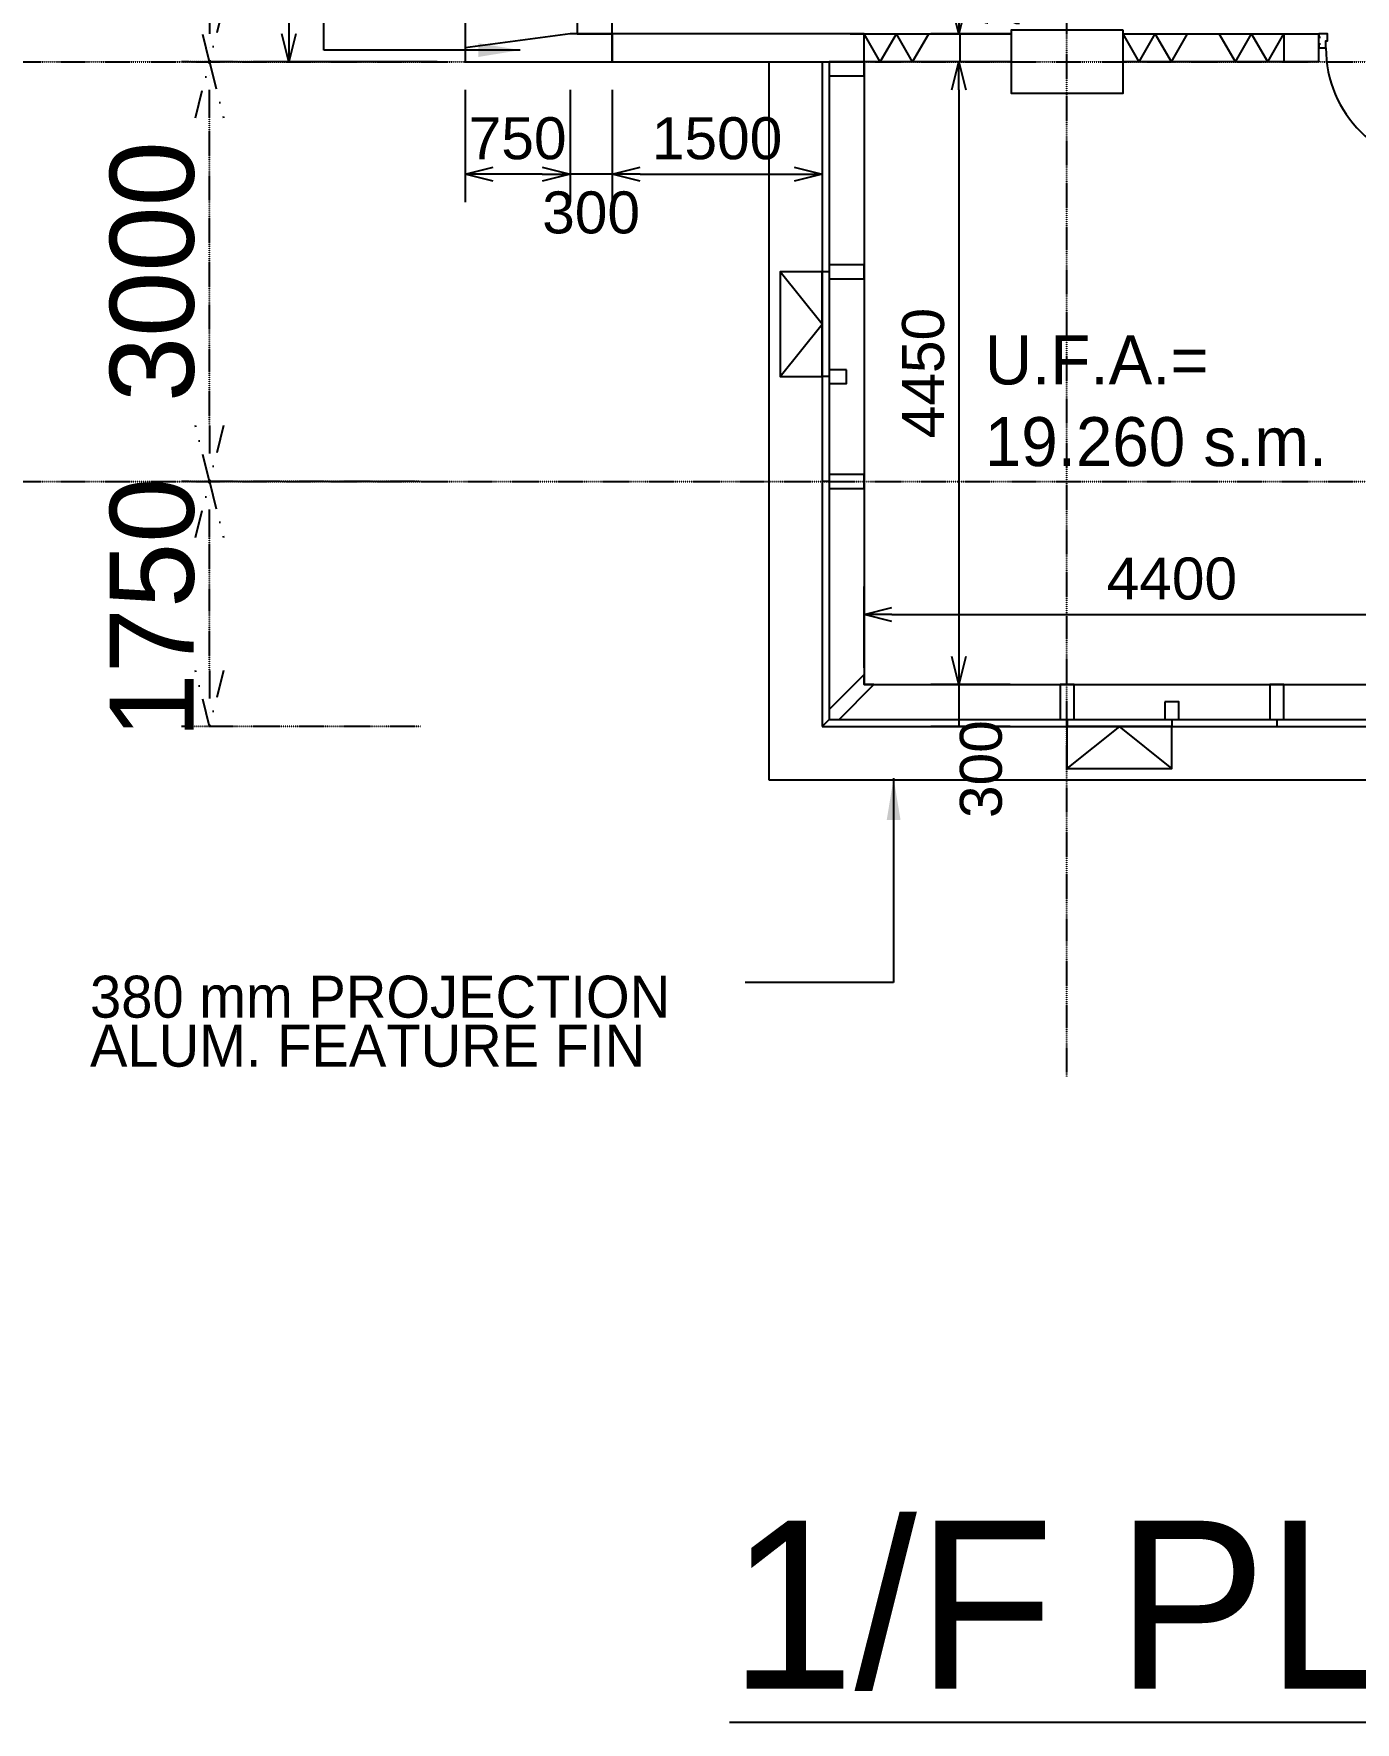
# Model space of a CAD drawing. Header units: millimetres. Extents: x 477 to 62893, y 268 to 55271.
# Drawn here: x 14886 to 24329, y 1274 to 13340 of the extents above; entities that cross this region are included whole.
import ezdxf

# ---------------------------------------------------------------- set-up
doc = ezdxf.new("R2010")
doc.units = ezdxf.units.MM
doc.linetypes.add('DASHDOT', pattern=[1, 0.5, -0.25, 0, -0.25])
doc.layers.get('0').update_dxf_attribs({"color": 8})
doc.layers.get('Defpoints').update_dxf_attribs({"color": 8})
for name, color, linetype in [('DLN020__', 8, 'DASHDOT'), ('DLN030', 8, 'Continuous'), ('DLN040__', 8, 'Continuous'), ('DLN041_1', 8, 'Continuous'), ('DLN061__1', 8, 'Continuous'), ('DLN210__', 8, 'Continuous'), ('DLN220__', 8, 'Continuous'), ('DLN280__', 8, 'Continuous'), ('DLN314__', 8, 'Continuous'), ('DLN325__', 8, 'Continuous')]:
    doc.layers.add(name, color=color, linetype=linetype)
doc.styles.add('SWIS721LT450', font='swissl.ttf')
doc.styles.add('SWIS721LT750', font='swissl.ttf')
doc.dimstyles.new('INTDIM', dxfattribs={"dimscale": 200, "dimtxt": 2.25, "dimasz": 1.5, "dimexe": 1, "dimexo": 0, "dimgap": 1, "dimtad": 1, "dimdec": 0, "dimrnd": 1, "dimzin": 1, "dimdsep": 46, "dimtxsty": 'SWIS721LT450', "dimcen": 1, "dimclrd": 256, "dimclre": 256, "dimclrt": 256, "dimaunit": 1, "dimadec": 3, "dimazin": 0, "dimtfac": 1, "dimtdec": 0, "dimtix": 1, "dimtmove": 2, "dimatfit": 0, "dimfxl": 1, "dimtolj": 1, "dimtzin": 0, "dimarcsym": 0})

# ---------------------------------------------------------------- blocks, each defined once
blk = doc.blocks.new('DIMARR')
for p, q in [((-1, 0.25), (0, 0)), ((-1, 0), (0, 0)), ((0, 0), (-1, -0.25))]:
    blk.add_line(p, q)
blk = doc.blocks.new('*D390')
at = {"layer": 'Defpoints', "color": 0, "transparency": 16777216}
for p in [(16142, 13140), (17850, 13140), (17850, 10140)]:
    blk.add_point(p, dxfattribs=at)
at = {"layer": 'DLN020__', "lineweight": -2, "transparency": 16777216}
for p, q in [((17650, 13140), (15942, 13140)), ((16142, 10540), (16142, 12740)), ((17650, 10140), (15942, 10140))]:
    blk.add_line(p, q, dxfattribs=at)
at = {"layer": 'DLN020__', "lineweight": -2, "transparency": 16777216, "xscale": 400, "yscale": 400, "zscale": 400}
for p, rotation in [((16142, 13140), 90), ((16142, 10140), 270)]:
    blk.add_blockref('DIMARR', p, dxfattribs=dict(at, rotation=rotation))
at = {"layer": 'DLN020__', "transparency": 16777216, "insert": (15734, 11640), "char_height": 600, "attachment_point": 5, "rotation": 90, "style": 'SWIS721LT450'}
blk.add_mtext('\\A1;3000', dxfattribs=at)
blk = doc.blocks.new('*D391')
at = {"layer": 'Defpoints', "color": 0, "transparency": 16777216}
for p in [(16142, 22140), (17850, 22140), (17850, 13140)]:
    blk.add_point(p, dxfattribs=at)
at = {"layer": 'DLN020__', "lineweight": -2, "transparency": 16777216}
for p, q in [((17650, 22140), (15942, 22140)), ((16142, 13540), (16142, 21740)), ((17650, 13140), (15942, 13140))]:
    blk.add_line(p, q, dxfattribs=at)
at = {"layer": 'DLN020__', "lineweight": -2, "transparency": 16777216, "xscale": 400, "yscale": 400, "zscale": 400}
for p, rotation in [((16142, 22140), 90), ((16142, 13140), 270)]:
    blk.add_blockref('DIMARR', p, dxfattribs=dict(at, rotation=rotation))
at = {"layer": 'DLN020__', "transparency": 16777216, "insert": (15734, 17640), "char_height": 600, "attachment_point": 5, "rotation": 90, "style": 'SWIS721LT450'}
blk.add_mtext('\\A1;9000', dxfattribs=at)
blk = doc.blocks.new('*D396')
at = {"layer": 'Defpoints', "color": 0, "transparency": 16777216}
for p in [(16142, 10140), (17850, 10140), (17850, 8390)]:
    blk.add_point(p, dxfattribs=at)
at = {"layer": 'DLN020__', "lineweight": -2, "transparency": 16777216}
for p, q in [((17650, 10140), (15942, 10140)), ((16142, 8790), (16142, 9740)), ((17650, 8390), (15942, 8390))]:
    blk.add_line(p, q, dxfattribs=at)
at = {"layer": 'DLN020__', "lineweight": -2, "transparency": 16777216, "xscale": 400, "yscale": 400, "zscale": 400}
for p, rotation in [((16142, 10140), 90), ((16142, 8390), 270)]:
    blk.add_blockref('DIMARR', p, dxfattribs=dict(at, rotation=rotation))
at = {"layer": 'DLN020__', "transparency": 16777216, "insert": (15734, 9236), "char_height": 600, "attachment_point": 5, "rotation": 90, "style": 'SWIS721LT450'}
blk.add_mtext('\\A1;1750', dxfattribs=at)
blk = doc.blocks.new('*D467')
at = {"layer": 'Defpoints', "color": 0, "transparency": 16777216}
for p in [(25219, 9191), (25219, 8709), (20819, 8609)]:
    blk.add_point(p, dxfattribs=at)
at = {"layer": 'DLN030', "lineweight": -2, "transparency": 16777216}
for p, q in [((20819, 8809), (20819, 9391)), ((25219, 8909), (25219, 9391)), ((21019, 9191), (25019, 9191))]:
    blk.add_line(p, q, dxfattribs=at)
at = {"layer": 'DLN030', "lineweight": -2, "transparency": 16777216, "xscale": 200, "yscale": 200, "zscale": 200, "rotation": 180}
blk.add_blockref('DIMARR', (20819, 9191), dxfattribs=at)
at = {"layer": 'DLN030', "lineweight": -2, "transparency": 16777216, "xscale": 200, "yscale": 200, "zscale": 200}
blk.add_blockref('DIMARR', (25219, 9191), dxfattribs=at)
at = {"layer": 'DLN030', "transparency": 16777216, "insert": (23019, 9445), "char_height": 300, "attachment_point": 5, "style": 'SWIS721LT450'}
blk.add_mtext('\\A1;4400', dxfattribs=at)
blk = doc.blocks.new('*D345')
at = {"layer": 'Defpoints', "color": 0, "transparency": 16777216}
for p in [(22064, 17440), (21497, 13340), (22064, 13340)]:
    blk.add_point(p, dxfattribs=at)
at = {"layer": 'DLN030', "lineweight": -2, "transparency": 16777216}
for p, q in [((21864, 17440), (21297, 17440)), ((21497, 17240), (21497, 13540)), ((21864, 13340), (21297, 13340))]:
    blk.add_line(p, q, dxfattribs=at)
at = {"layer": 'DLN030', "lineweight": -2, "transparency": 16777216, "xscale": 200, "yscale": 200, "zscale": 200}
for p, rotation in [((21497, 17440), 90), ((21497, 13340), 270)]:
    blk.add_blockref('DIMARR', p, dxfattribs=dict(at, rotation=rotation))
at = {"layer": 'DLN030', "transparency": 16777216, "insert": (21243, 15390), "char_height": 300, "attachment_point": 5, "rotation": 90, "style": 'SWIS721LT450'}
blk.add_mtext('\\A1;4100', dxfattribs=at)
blk = doc.blocks.new('*D346')
at = {"layer": 'Defpoints', "color": 0, "transparency": 16777216}
for p in [(22071, 13340), (21505, 13140), (22071, 13140)]:
    blk.add_point(p, dxfattribs=at)
at = {"layer": 'DLN030', "lineweight": -2, "transparency": 16777216}
for p, q in [((21871, 13340), (21305, 13340)), ((21505, 13340), (21505, 13140)), ((21871, 13140), (21305, 13140))]:
    blk.add_line(p, q, dxfattribs=at)
at = {"layer": 'DLN030', "transparency": 16777216, "insert": (21783, 13736), "char_height": 300, "attachment_point": 5, "rotation": 90, "style": 'SWIS721LT450'}
blk.add_mtext('\\A1;200', dxfattribs=at)
blk = doc.blocks.new('*D347')
at = {"layer": 'Defpoints', "color": 0, "transparency": 16777216}
for p in [(22064, 13140), (21497, 8690), (22064, 8690)]:
    blk.add_point(p, dxfattribs=at)
at = {"layer": 'DLN030', "lineweight": -2, "transparency": 16777216}
for p, q in [((21864, 13140), (21297, 13140)), ((21497, 12940), (21497, 8890)), ((21864, 8690), (21297, 8690))]:
    blk.add_line(p, q, dxfattribs=at)
at = {"layer": 'DLN030', "lineweight": -2, "transparency": 16777216, "xscale": 200, "yscale": 200, "zscale": 200}
for p, rotation in [((21497, 13140), 90), ((21497, 8690), 270)]:
    blk.add_blockref('DIMARR', p, dxfattribs=dict(at, rotation=rotation))
at = {"layer": 'DLN030', "transparency": 16777216, "insert": (21243, 10915), "char_height": 300, "attachment_point": 5, "rotation": 90, "style": 'SWIS721LT450'}
blk.add_mtext('\\A1;4450', dxfattribs=at)
blk = doc.blocks.new('*D348')
at = {"layer": 'Defpoints', "color": 0, "transparency": 16777216}
for p in [(22064, 8690), (21497, 8390), (22064, 8390)]:
    blk.add_point(p, dxfattribs=at)
at = {"layer": 'DLN030', "lineweight": -2, "transparency": 16777216}
for p, q in [((21864, 8690), (21297, 8690)), ((21497, 8690), (21497, 8390)), ((21864, 8390), (21297, 8390))]:
    blk.add_line(p, q, dxfattribs=at)
at = {"layer": 'DLN030', "transparency": 16777216, "insert": (21656, 8085), "char_height": 300, "attachment_point": 5, "rotation": 90, "style": 'SWIS721LT450'}
blk.add_mtext('\\A1;300', dxfattribs=at)
blk = doc.blocks.new('U')
at = {"layer": 'DLN280__'}
blk.add_lwpolyline([(-370364, -442790), (-371164, -442790), (-371164, -443240), (-370364, -443240)], close=True, dxfattribs=at)
blk = doc.blocks.new('A$C75032E79')
at = {"layer": 'DLN314__', "ltscale": 0.05}
blk.add_lwpolyline([(-750, 0), (0, 0), (0, 300), (-750, 300)], close=True, dxfattribs=at)
blk.add_lwpolyline([(-750, 300), (-375, 0), (0, 300)], dxfattribs=at)
blk = doc.blocks.new('MAGENTA')
at = {"layer": 'DLN314__'}
blk.add_line((-212508, -468222), (-212508, -468172), dxfattribs=at)
blk.add_lwpolyline([(-212458, -468472), (-212458, -468222), (-212558, -468222), (-212558, -468472)], close=True, dxfattribs=at)
blk = doc.blocks.new('MAGETA-2')
at = {"layer": 'DLN314__'}
blk.add_line((-211908, -468637), (-211908, -468587), dxfattribs=at)
blk.add_lwpolyline([(-211858, -468762), (-211858, -468637), (-211958, -468637), (-211958, -468762)], close=True, dxfattribs=at)
blk = doc.blocks.new('MAGENTA-3')
at = {"layer": 'DLN314__'}
blk.add_line((-214208, -468222), (-214258, -468172), dxfattribs=at)
blk.add_lwpolyline([(-213958, -468543), (-213958, -468472), (-213887, -468472), (-214137, -468222), (-214208, -468222), (-214208, -468293)], close=True, dxfattribs=at)
blk = doc.blocks.new('w')
at = {"layer": 'DLN061__1'}
for p, q in [((-380707, -515975), (-380854, -515719)), ((-380707, -515975), (-380559, -515719)), ((-380411, -515975), (-380559, -515719)), ((-380411, -515975), (-380263, -515719))]:
    blk.add_line(p, q, dxfattribs=at)
blk = doc.blocks.new('*D278')
at = {"layer": 'Defpoints', "color": 0, "transparency": 16777216}
for p in [(17969, 13140), (18719, 13140), (17969, 12337)]:
    blk.add_point(p, dxfattribs=at)
at = {"layer": 'DLN030', "lineweight": -2, "transparency": 16777216}
for p, q in [((17969, 12940), (17969, 12137)), ((18719, 12940), (18719, 12137)), ((18519, 12337), (18169, 12337))]:
    blk.add_line(p, q, dxfattribs=at)
at = {"layer": 'DLN030', "lineweight": -2, "transparency": 16777216, "xscale": 200, "yscale": 200, "zscale": 200, "rotation": 180}
blk.add_blockref('DIMARR', (17969, 12337), dxfattribs=at)
at = {"layer": 'DLN030', "lineweight": -2, "transparency": 16777216, "xscale": 200, "yscale": 200, "zscale": 200}
blk.add_blockref('DIMARR', (18719, 12337), dxfattribs=at)
at = {"layer": 'DLN030', "transparency": 16777216, "insert": (18344, 12591), "char_height": 300, "attachment_point": 5, "style": 'SWIS721LT450'}
blk.add_mtext('\\A1;750', dxfattribs=at)
blk = doc.blocks.new('*D279')
at = {"layer": 'Defpoints', "color": 0, "transparency": 16777216}
for p in [(19019, 13140), (20519, 13140), (20519, 12337)]:
    blk.add_point(p, dxfattribs=at)
at = {"layer": 'DLN030', "lineweight": -2, "transparency": 16777216}
for p, q in [((19019, 12940), (19019, 12137)), ((20519, 12940), (20519, 12137)), ((19219, 12337), (20319, 12337))]:
    blk.add_line(p, q, dxfattribs=at)
at = {"layer": 'DLN030', "lineweight": -2, "transparency": 16777216, "xscale": 200, "yscale": 200, "zscale": 200, "rotation": 180}
blk.add_blockref('DIMARR', (19019, 12337), dxfattribs=at)
at = {"layer": 'DLN030', "lineweight": -2, "transparency": 16777216, "xscale": 200, "yscale": 200, "zscale": 200}
blk.add_blockref('DIMARR', (20519, 12337), dxfattribs=at)
at = {"layer": 'DLN030', "transparency": 16777216, "insert": (19769, 12591), "char_height": 300, "attachment_point": 5, "style": 'SWIS721LT450'}
blk.add_mtext('\\A1;1500', dxfattribs=at)
blk = doc.blocks.new('*D280')
at = {"layer": 'Defpoints', "color": 0, "transparency": 16777216}
for p in [(18719, 13140), (19019, 13140), (18719, 12337)]:
    blk.add_point(p, dxfattribs=at)
at = {"layer": 'DLN030', "lineweight": -2, "transparency": 16777216}
for p, q in [((18719, 12940), (18719, 12137)), ((19019, 12940), (19019, 12137)), ((19019, 12337), (18719, 12337))]:
    blk.add_line(p, q, dxfattribs=at)
at = {"layer": 'DLN030', "transparency": 16777216, "insert": (18869, 12061), "char_height": 300, "attachment_point": 5, "rotation": 360, "style": 'SWIS721LT450'}
blk.add_mtext('\\A1;300', dxfattribs=at)
blk = doc.blocks.new('*D264')
at = {"layer": 'Defpoints', "color": 0, "transparency": 16777216}
for p in [(17969, 17640), (16710, 13140), (17969, 13140)]:
    blk.add_point(p, dxfattribs=at)
at = {"layer": 'DLN030', "lineweight": -2, "transparency": 16777216}
for p, q in [((17769, 17640), (16510, 17640)), ((16710, 17440), (16710, 13340)), ((17769, 13140), (16510, 13140))]:
    blk.add_line(p, q, dxfattribs=at)
at = {"layer": 'DLN030', "lineweight": -2, "transparency": 16777216, "xscale": 200, "yscale": 200, "zscale": 200}
for p, rotation in [((16710, 17640), 90), ((16710, 13140), 270)]:
    blk.add_blockref('DIMARR', p, dxfattribs=dict(at, rotation=rotation))
at = {"layer": 'DLN030', "transparency": 16777216, "insert": (16455, 15390), "char_height": 300, "attachment_point": 5, "rotation": 90, "style": 'SWIS721LT450'}
blk.add_mtext('\\A1;4500', dxfattribs=at)

msp = doc.modelspace()

# ---------------------------------------------------------------- linework, layer by layer
at = {"layer": 'DLN020__'}
for p, q in [((22269.4, 5889.6), (22269.4, 51172.8)), ((14340.2, 13139.6), (58019.4, 13139.6)), ((14340.2, 10139.6), (58019.4, 10139.6))]:
    msp.add_line(p, q, dxfattribs=at)
at = {"layer": 'DLN210__'}
msp.add_line((17969.4, 17539.6), (17969.4, 13240.3), dxfattribs=at)
msp.add_lwpolyline([(19019.4, 13339.6), (18769.4, 13339.6), (18719.4, 13339.6), (17969.4, 13240.3), (17969.4, 13139.6), (19019.4, 13139.6)], close=True, dxfattribs=at)
at = {"layer": 'DLN220__'}
for p, q in [((20719.4, 13339.6), (21869.4, 13339.6)), ((22669.4, 13339.6), (24069.4, 13339.6)), ((23819.4, 13339.6), (23819.4, 13139.6)), ((24069.4, 13139.6), (24069.4, 13339.6)), ((21869.4, 13139.6), (20819.4, 13139.6)), ((24069.4, 13139.6), (22669.4, 13139.6))]:
    msp.add_line(p, q, dxfattribs=at)
at = {"layer": 'DLN280__'}
msp.add_lwpolyline([(20819.4, 13339.6), (19019.4, 13339.6), (19019.4, 13139.6), (20819.4, 13139.6)], close=True, dxfattribs=at)
at = {"layer": 'DLN314__'}
for p, q in [((20139.4, 13139.6), (20139.4, 8009.6)), ((20519.4, 13139.6), (20519.4, 8389.6)), ((20569.4, 13139.6), (20569.4, 8439.6)), ((20819.4, 13139.6), (20819.4, 8689.6)), ((20819.4, 8689.6), (38010.6, 8689.6)), ((20519.4, 8389.6), (38069.4, 8389.6)), ((20569.4, 8439.6), (38059.6, 8439.6)), ((20139.4, 8009.6), (38143.9, 8009.6))]:
    msp.add_line(p, q, dxfattribs=at)
for points in [[(19019.4, 13439.6), (18769.4, 13439.6), (18769.4, 13339.6), (19019.4, 13339.6)], [(20819.4, 13139.6), (20569.4, 13139.6), (20569.4, 13039.6), (20819.4, 13039.6)]]:
    msp.add_lwpolyline(points, close=True, dxfattribs=at)
at = {"layer": 'DLN325__'}
msp.add_lwpolyline([(24081.4, 13264.6), (24069.4, 13264.6), (24069.4, 13239.6), (24119.4, 13239.6), (24119.4, 13289.6), (24131.9, 13289.6), (24131.9, 13339.6), (24069.4, 13339.6), (24069.4, 13314.6), (24081.4, 13314.6)], dxfattribs=at)
msp.add_arc((24969.4, 13239.6), 850, 180, 269.99995, dxfattribs=at)

# ---------------------------------------------------------------- block references
at = {"layer": 'DLN061__1', "xscale": 0.78125, "yscale": 0.78125, "zscale": 0.78125}
for p in [(318362, 416245.5), (320212, 416245.5), (320900.1, 416245.5)]:
    msp.add_blockref('w', p, dxfattribs=at)
at = {"layer": 'DLN280__'}
msp.add_blockref('U', (393033.8, 456154.6), dxfattribs=at)
at = {"layer": 'DLN314__', "ltscale": 0.05}
for p, rotation in [((20519.4, 11639.6), 90), ((22269.4, 8389.6), 180)]:
    msp.add_blockref('A$C75032E79', p, dxfattribs=dict(at, rotation=rotation))
at = {"layer": 'DLN314__'}
for name, p, rotation in [('MAGENTA', (-447652.6, 224147.2), 90), ('MAGETA-2', (-448067.4, 222797.4), 90), ('MAGENTA', (-447652.6, 222647.2), 90), ('MAGENTA-3', (-447652.6, 222647.2), 90.00000007810692), ('MAGENTA', (-190238.1, -459782.3), 180), ('MAGENTA', (-188738.1, -459782.3), 180), ('MAGETA-2', (-188888.4, -460197.2), 180)]:
    msp.add_blockref(name, p, dxfattribs=dict(at, rotation=rotation))

# ---------------------------------------------------------------- texts
at = {"layer": 'DLN040__', "insert": (15288, 5954.5), "char_height": 300, "width": 4867.131, "attachment_point": 7, "line_spacing_factor": 0.7, "style": 'SWIS721LT750'}
msp.add_mtext('{\\fUnivers|b0|i0|c0|p34;380 mm PROJECTION ALUM. FEATURE FIN}', dxfattribs=at)
at = {"layer": 'DLN040__', "insert": (19858.4, 1497.3), "char_height": 1200, "width": 19692, "attachment_point": 7, "style": 'SWIS721LT750'}
msp.add_mtext('{\\fUnivers|b0|i0|c0|p34;\\L1/F PLAN}', dxfattribs=at)
at = {"layer": 'DLN041_1', "insert": (21682.7, 10245.3), "char_height": 350, "width": 3069.175, "attachment_point": 7, "style": 'SWIS721LT750'}
msp.add_mtext('{\\fUnivers|b0|i0|c0|p34;U.F.A.= \\P19.260 s.m.}', dxfattribs=at)

# ---------------------------------------------------------------- dimensions: what is measured, and where the dimension line sits
at = {"layer": 'DLN020__'}
for base, p1, p2, picture, middle in [((16142, 22139.6), (17850.2, 13139.6), (17850.2, 22139.6), '*D391', (15733.7, 17639.6)), ((16142, 13139.6), (17850.2, 10139.6), (17850.2, 13139.6), '*D390', (15733.7, 11639.6))]:
    dim = msp.add_linear_dim(base=base, p1=p1, p2=p2, angle=90, dimstyle='INTDIM', override={"dimscale": 1, "dimtxt": 600, "dimasz": 400, "dimexe": 200, "dimexo": 200, "dimgap": 100, "dimrnd": 0, "dimzin": 0, "dimblk": 'DIMARR', "dimcen": 200, "dimclrt": 256}, dxfattribs=at)
    dim.commit()
    dim.dimension.update_dxf_attribs({"geometry": picture, "text_midpoint": middle})
dim = msp.add_linear_dim(base=(16142, 10139.6), p1=(17850.2, 8389.6), p2=(17850.2, 10139.6), angle=90, dimstyle='INTDIM', override={"dimscale": 1, "dimtxt": 600, "dimasz": 400, "dimexe": 200, "dimexo": 200, "dimgap": 100, "dimrnd": 0, "dimzin": 0, "dimblk": 'DIMARR', "dimcen": 200, "dimclrt": 256}, dxfattribs=at)
dim.commit()
dim.dimension.update_dxf_attribs({"geometry": '*D396', "text_midpoint": (15733.7, 9236.3), "dimtype": 160})
at = {"layer": 'DLN030'}
for base, p1, p2, picture, middle in [((16709.6, 13139.6), (17969.4, 17639.6), (17969.4, 13139.6), '*D264', (16455.4, 15389.6)), ((21497.5, 13339.6), (22064, 17439.6), (22064, 13339.6), '*D345', (21243.3, 15389.6)), ((21497.5, 8689.6), (22064, 13139.6), (22064, 8689.6), '*D347', (21243.3, 10914.6))]:
    dim = msp.add_linear_dim(base=base, p1=p1, p2=p2, angle=90, dimstyle='INTDIM', override={"dimscale": 1, "dimtxt": 300, "dimasz": 200, "dimexe": 200, "dimexo": 200, "dimgap": 100, "dimrnd": 0, "dimzin": 0, "dimblk": 'DIMARR', "dimcen": 200, "dimclrt": 256}, dxfattribs=at)
    dim.commit()
    dim.dimension.update_dxf_attribs({"geometry": picture, "text_midpoint": middle})
for base, p1, p2, angle, picture, middle, dimtype in [((21504.5, 13139.6), (22071, 13339.6), (22071, 13139.6), 90, '*D346', (21783.3, 13735.5), 160), ((17969.4, 12336.8), (18719.4, 13139.6), (17969.4, 13139.6), 180, '*D278', (18344.4, 12591), 161), ((18719.4, 12336.8), (19019.4, 13139.6), (18719.4, 13139.6), 180, '*D280', (18869.4, 12061), 161), ((21497.5, 8389.6), (22064, 8689.6), (22064, 8389.6), 90, '*D348', (21656.5, 8084.9), 160)]:
    dim = msp.add_linear_dim(base=base, p1=p1, p2=p2, angle=angle, dimstyle='INTDIM', override={"dimscale": 1, "dimtxt": 300, "dimasz": 200, "dimexe": 200, "dimexo": 200, "dimgap": 100, "dimrnd": 0, "dimzin": 0, "dimblk": 'DIMARR', "dimcen": 200, "dimclrt": 256}, dxfattribs=at)
    dim.commit()
    dim.dimension.update_dxf_attribs({"geometry": picture, "text_midpoint": middle, "dimtype": dimtype})
dim = msp.add_aligned_dim(p1=(19019.4, 13139.6), p2=(20519.4, 13139.6), distance=-802.9, dimstyle='INTDIM', override={"dimscale": 1, "dimtxt": 300, "dimasz": 200, "dimexe": 200, "dimexo": 200, "dimgap": 100, "dimrnd": 0, "dimzin": 0, "dimblk": 'DIMARR', "dimcen": 200, "dimclrt": 256}, dxfattribs=at)
dim.commit()
dim.dimension.update_dxf_attribs({"geometry": '*D279', "text_midpoint": (19769.4, 12591)})
dim = msp.add_linear_dim(base=(25219.4, 9191.1), p1=(20819.4, 8609), p2=(25219.4, 8709), dimstyle='INTDIM', override={"dimscale": 1, "dimtxt": 300, "dimasz": 200, "dimexe": 200, "dimexo": 200, "dimgap": 100, "dimrnd": 0, "dimzin": 0, "dimblk": 'DIMARR', "dimcen": 200, "dimclrt": 256}, dxfattribs=at)
dim.commit()
dim.dimension.update_dxf_attribs({"geometry": '*D467', "text_midpoint": (23019.4, 9445.2)})

# ---------------------------------------------------------------- leaders
at = {"layer": 'DLN040__'}
for points, override in [([(18362.9, 13223), (16958.4, 13223), (16958.4, 20080.1)], {"dimtad": 0}), ([(21030.7, 8021.3), (21030.7, 6561.1), (19968.9, 6561.1)], {"dimgap": 1, "dimtad": 0})]:
    msp.add_leader(points, dimstyle='INTDIM', override=override, dxfattribs=at)

doc.saveas('drawing.dxf')
